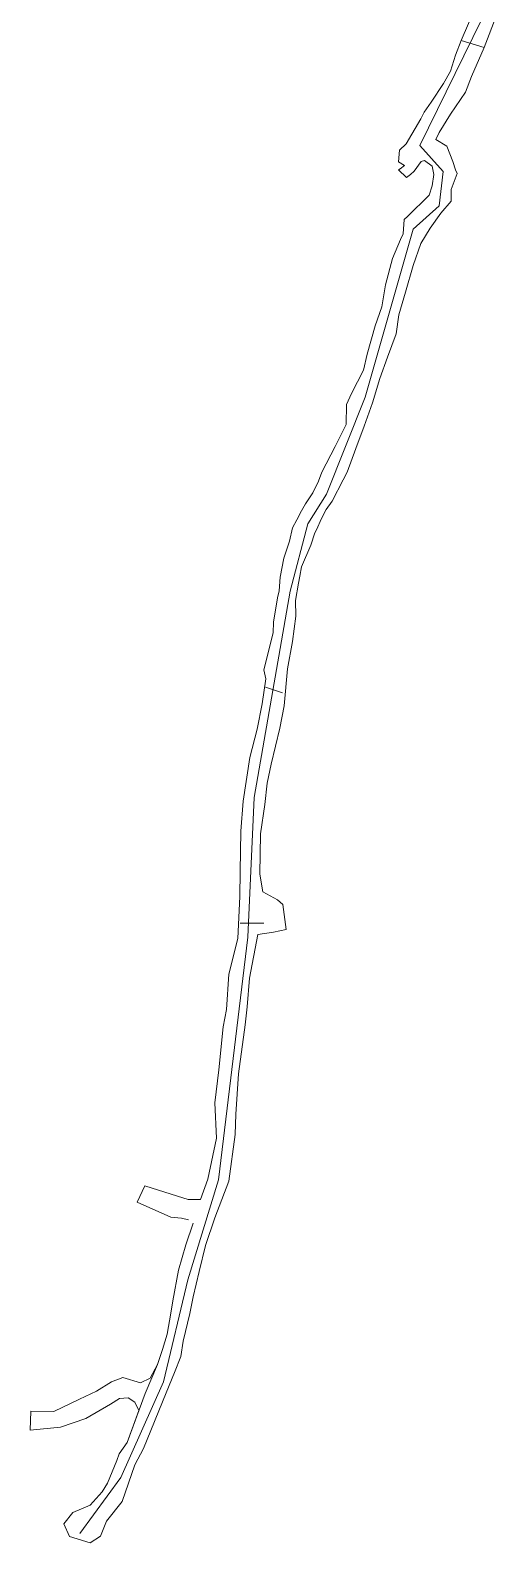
# Model space of a CAD drawing. Header units: millimetres. Extents: x 750402 to 750699, y 4169135 to 4169570.
# Drawn here: x 750402.1 to 750468.9, y 4169135.1 to 4169351.6 of the extents above; entities that cross this region are included whole.
import ezdxf

# ---------------------------------------------------------------- set-up
doc = ezdxf.new("R2010")
doc.units = ezdxf.units.MM
doc.layers.add('DESEN', color=4, linetype='Continuous', lineweight=30)
doc.layers.add('GEOFENCE', color=3, linetype='Continuous', lineweight=0)

msp = doc.modelspace()

# ---------------------------------------------------------------- linework, layer by layer
at = {"layer": 'DESEN', "lineweight": 0}
for p, q in [((750465.75, 4169354.7, 829.84), (750463.79, 4169350.17, 829.78)), ((750467.1, 4169349.14, 829.96), (750468.89, 4169353.88, 829.74)), ((750463.79, 4169350.17, 829.78), (750462.98, 4169348.07, 830.09)), ((750463.79, 4169350.17, 829.78), (750467.1, 4169349.14, 829.96)), ((750465.28, 4169345.03, 830.1), (750467.1, 4169349.14, 829.96)), ((750462.98, 4169348.07, 830.09), (750462.28, 4169345.79, 830.05)), ((750461.25, 4169344, 830.21), (750459.53, 4169341.33, 829.91)), ((750462.28, 4169345.79, 830.05), (750461.25, 4169344, 830.21)), ((750464.41, 4169342.75, 830.25), (750465.28, 4169345.03, 830.1)), ((750462.26, 4169339.63, 829.95), (750464.41, 4169342.75, 830.25)), ((750458.51, 4169339.89, 830.22), (750458.04, 4169338.97, 830.25)), ((750459.53, 4169341.33, 829.91), (750458.51, 4169339.89, 830.22)), ((750460.65, 4169336.98, 830.19), (750462.26, 4169339.63, 829.95)), ((750458.04, 4169338.97, 830.25), (750455.93, 4169335.36, 829.99)), ((750455.93, 4169335.36, 829.99), (750454.97, 4169334.45, 829.93)), ((750460.17, 4169336.01, 829.87), (750460.65, 4169336.98, 830.19)), ((750461.76, 4169335.03, 830.03), (750460.17, 4169336.01, 829.87)), ((750454.97, 4169334.45, 829.93), (750454.84, 4169332.79, 830.12)), ((750458.07, 4169332.83, 829.94), (750458.56, 4169333, 830.01)), ((750458.56, 4169333, 830.01), (750459.64, 4169332.17, 829.94)), ((750462.62, 4169332.83, 830.12), (750461.76, 4169335.03, 830.03)), ((750454.82, 4169331.64, 833.71), (750455.08, 4169331.8, 832.48)), ((750456, 4169330.55, 833.99), (750454.82, 4169331.64, 833.71)), ((750454.84, 4169332.79, 830.12), (750455.68, 4169332.28, 830.24)), ((750455.08, 4169331.8, 832.48), (750455.68, 4169332.28, 830.24)), ((750456.53, 4169330.97, 832.47), (750456, 4169330.55, 833.99)), ((750457.06, 4169331.45, 830.43), (750456.53, 4169330.97, 832.47)), ((750457.06, 4169331.45, 830.43), (750458.07, 4169332.83, 829.94)), ((750459.64, 4169332.17, 829.94), (750459.88, 4169330.97, 830.08)), ((750459.88, 4169330.97, 830.08), (750459.66, 4169329.38, 830.13)), ((750462.36, 4169328.85, 830.18), (750463.24, 4169331.14, 830.21)), ((750462.98, 4169331.64, 830.08), (750462.62, 4169332.83, 830.12)), ((750463.24, 4169331.14, 830.21), (750462.98, 4169331.64, 830.08)), ((750459.66, 4169329.38, 830.13), (750459.24, 4169328.03, 830.33)), ((750462.35, 4169327.16, 830.64), (750462.36, 4169328.85, 830.18)), ((750459.24, 4169328.03, 830.33), (750456.11, 4169324.98, 830.42)), ((750460.9, 4169325.42, 830.27), (750462.35, 4169327.16, 830.64)), ((750455.64, 4169324.52, 830.57), (750455.51, 4169322.5, 830.59)), ((750456.11, 4169324.98, 830.42), (750455.64, 4169324.52, 830.57)), ((750459.37, 4169323.28, 830.54), (750460.9, 4169325.42, 830.27)), ((750455.51, 4169322.5, 830.59), (750455.14, 4169321.67, 830.6)), ((750458.04, 4169321.12, 830.45), (750459.37, 4169323.28, 830.54)), ((750455.14, 4169321.67, 830.6), (750453.98, 4169318.93, 830.66)), ((750456.92, 4169317.94, 830.78), (750458.04, 4169321.12, 830.45)), ((750453.98, 4169318.93, 830.66), (750452.97, 4169315.17, 830.73)), ((750455.85, 4169314.15, 830.78), (750456.92, 4169317.94, 830.78)), ((750452.97, 4169315.17, 830.73), (750452.46, 4169312.03, 830.72)), ((750454.87, 4169310.87, 830.89), (750455.85, 4169314.15, 830.78)), ((750452.46, 4169312.03, 830.72), (750451.48, 4169309.29, 830.6)), ((750451.48, 4169309.29, 830.6), (750450.34, 4169305.26, 830.8)), ((750454.5, 4169308.17, 830.68), (750454.87, 4169310.87, 830.89)), ((750453.25, 4169304.83, 831.04), (750454.5, 4169308.17, 830.68)), ((750450.34, 4169305.26, 830.8), (750449.8, 4169302.98, 830.88)), ((750449.8, 4169302.98, 830.88), (750448.1, 4169299.61, 831.18)), ((750452.18, 4169301.79, 831.06), (750453.25, 4169304.83, 831.04)), ((750451.09, 4169298.27, 831.33), (750452.18, 4169301.79, 831.06)), ((750448.1, 4169299.61, 831.18), (750447.4, 4169298.07, 831.32)), ((750447.4, 4169298.07, 831.32), (750447.35, 4169295.2, 831.53)), ((750449.9, 4169294.95, 831.57), (750451.09, 4169298.27, 831.33)), ((750447.35, 4169295.2, 831.53), (750445.78, 4169292.02, 831.53)), ((750448.73, 4169291.77, 831.57), (750449.9, 4169294.95, 831.57)), ((750445.78, 4169292.02, 831.53), (750443.86, 4169288.38, 831.79)), ((750447.47, 4169288.35, 831.56), (750448.73, 4169291.77, 831.57)), ((750443.86, 4169288.38, 831.79), (750443.38, 4169287.06, 831.6)), ((750446.91, 4169287.27, 831.6), (750447.47, 4169288.35, 831.56)), ((750442.55, 4169285.39, 831.63), (750441.54, 4169283.83, 831.83)), ((750443.38, 4169287.06, 831.6), (750442.55, 4169285.39, 831.63)), ((750445.34, 4169284.23, 831.57), (750446.91, 4169287.27, 831.6)), ((750441.54, 4169283.83, 831.83), (750440.93, 4169282.85, 831.88)), ((750444.47, 4169283.01, 831.53), (750445.34, 4169284.23, 831.57)), ((750440.28, 4169281.52, 831.78), (750439.66, 4169280.41, 831.78)), ((750440.93, 4169282.85, 831.88), (750440.28, 4169281.52, 831.78)), ((750443.15, 4169280.21, 831.82), (750443.77, 4169281.64, 831.76)), ((750443.77, 4169281.64, 831.76), (750444.47, 4169283.01, 831.53)), ((750439.66, 4169280.41, 831.78), (750439.24, 4169278.49, 832)), ((750442.3, 4169277.93, 832.12), (750442.85, 4169279.67, 831.88)), ((750442.85, 4169279.67, 831.88), (750443.15, 4169280.21, 831.82)), ((750439.24, 4169278.49, 832), (750438.4, 4169276.05, 832.05)), ((750440.94, 4169274.79, 831.99), (750442.3, 4169277.93, 832.12)), ((750438.4, 4169276.05, 832.05), (750437.88, 4169273.31, 832.1)), ((750440.7, 4169273.49, 832.21), (750440.94, 4169274.79, 831.99)), ((750437.88, 4169273.31, 832.1), (750437.74, 4169271.37, 832.12)), ((750440.08, 4169269.98, 832.31), (750440.54, 4169272.46, 832.1)), ((750440.54, 4169272.46, 832.1), (750440.7, 4169273.49, 832.21)), ((750437.52, 4169270.39, 832.74), (750436.92, 4169266.88, 832.38)), ((750437.74, 4169271.37, 832.12), (750437.52, 4169270.39, 832.74)), ((750440.12, 4169267.74, 832.28), (750440.08, 4169269.98, 832.31)), ((750436.92, 4169266.88, 832.38), (750436.9, 4169265.34, 832.43)), ((750439.65, 4169264.11, 832.56), (750440.12, 4169267.74, 832.28)), ((750436.9, 4169265.34, 832.43), (750435.56, 4169260.04, 832.69)), ((750438.94, 4169260.2, 832.58), (750439.65, 4169264.11, 832.56)), ((750435.56, 4169260.04, 832.69), (750435.85, 4169258.76, 832.71)), ((750438.45, 4169254.9, 833.12), (750438.94, 4169260.2, 832.58)), ((750435.85, 4169258.76, 832.71), (750435.3, 4169255.2, 832.81)), ((750435.79, 4169257.6, 832.95), (750438.24, 4169256.77, 833.03)), ((750435.3, 4169255.2, 832.81), (750434.62, 4169251.59, 832.85)), ((750437.84, 4169251.72, 832.75), (750438.45, 4169254.9, 833.12)), ((750434.62, 4169251.59, 832.85), (750433.53, 4169247.52, 833.15)), ((750436.61, 4169246.57, 833.18), (750437.84, 4169251.72, 832.75)), ((750433.53, 4169247.52, 833.15), (750432.61, 4169241.27, 832.97)), ((750436.03, 4169243.82, 832.91), (750436.61, 4169246.57, 833.18)), ((750436.03, 4169243.82, 832.91), (750436.61, 4169246.57, 833.18)), ((750435.7, 4169240.79, 832.71), (750436.03, 4169243.82, 832.91)), ((750432.61, 4169241.27, 832.97), (750432.27, 4169236.95, 833.08)), ((750435.1, 4169236.6, 832.77), (750435.7, 4169240.79, 832.71)), ((750432.27, 4169236.95, 833.08), (750432.17, 4169231.2, 833.26)), ((750435, 4169230.8, 833.38), (750435.1, 4169236.6, 832.77)), ((750432.17, 4169231.2, 833.26), (750432.14, 4169227.62, 833.45)), ((750435.42, 4169228.29, 833.33), (750435, 4169230.8, 833.38)), ((750432.14, 4169227.62, 833.45), (750431.84, 4169221.59, 833.71)), ((750437.52, 4169227.12, 833.71), (750435.42, 4169228.29, 833.33)), ((750438.27, 4169226.46, 833.55), (750437.52, 4169227.12, 833.71)), ((750438.75, 4169222.88, 833.85), (750438.27, 4169226.46, 833.55)), ((750432.17, 4169223.79, 833.15), (750435.58, 4169223.79, 833.15)), ((750436.95, 4169222.52, 833.54), (750438.75, 4169222.88, 833.85)), ((750436.95, 4169222.52, 833.54), (750438.75, 4169222.88, 833.85)), ((750431.84, 4169221.59, 833.71), (750430.53, 4169216.47, 833.91)), ((750433.52, 4169215.92, 833.82), (750434.69, 4169222.17, 833.66)), ((750434.69, 4169222.17, 833.66), (750436.95, 4169222.52, 833.54)), ((750430.53, 4169216.47, 833.91), (750430.2, 4169211.44, 833.74)), ((750433.16, 4169211.83, 833.66), (750433.52, 4169215.92, 833.82)), ((750433.16, 4169211.83, 833.66), (750433.52, 4169215.92, 833.82)), ((750432.89, 4169209.26, 833.81), (750433.16, 4169211.83, 833.66)), ((750430.2, 4169211.44, 833.74), (750429.74, 4169208.96, 833.77)), ((750429.74, 4169208.96, 833.77), (750429.1, 4169202.8, 833.91)), ((750431.92, 4169202.24, 833.8), (750432.89, 4169209.26, 833.81)), ((750429.1, 4169202.8, 833.91), (750428.54, 4169198.07, 833.86)), ((750431.54, 4169196.46, 833.68), (750431.92, 4169202.24, 833.8)), ((750428.54, 4169198.07, 833.86), (750428.77, 4169193.03, 834.06)), ((750431.46, 4169193.56, 834.1), (750431.54, 4169196.46, 833.68)), ((750428.77, 4169193.03, 834.06), (750427.55, 4169187.16, 834.49)), ((750430.53, 4169186.87, 834.51), (750431.46, 4169193.56, 834.1)), ((750430.53, 4169186.87, 834.51), (750431.46, 4169193.56, 834.1)), ((750418.53, 4169186.17, 834.83), (750417.41, 4169183.83, 835.12)), ((750423.19, 4169184.69, 834.34), (750418.53, 4169186.17, 834.83)), ((750427.55, 4169187.16, 834.49), (750426.49, 4169184.21, 834.53)), ((750428.56, 4169181.62, 834.59), (750430.53, 4169186.87, 834.51)), ((750417.41, 4169183.83, 835.12), (750422.24, 4169181.7, 834.71)), ((750424.72, 4169184.25, 834.52), (750423.19, 4169184.69, 834.34)), ((750426.49, 4169184.21, 834.53), (750424.72, 4169184.25, 834.52)), ((750422.24, 4169181.7, 834.71), (750423.79, 4169181.54, 834.68)), ((750423.79, 4169181.54, 834.68), (750424.79, 4169181.33, 834.38)), ((750427.23, 4169177.65, 834.5), (750428.56, 4169181.62, 834.59)), ((750425.44, 4169180.83, 834.38), (750424.37, 4169177.74, 834.5)), ((750424.37, 4169177.74, 834.5), (750423.35, 4169174.09, 834.55)), ((750426.31, 4169173.92, 834.55), (750427.23, 4169177.65, 834.5)), ((750423.35, 4169174.09, 834.55), (750422.54, 4169169.72, 834.6)), ((750425.42, 4169170.31, 834.6), (750426.31, 4169173.92, 834.55)), ((750422.54, 4169169.72, 834.6), (750422.26, 4169167.95, 834.66)), ((750424.96, 4169167.92, 834.66), (750425.42, 4169170.31, 834.6)), ((750422.26, 4169167.95, 834.66), (750421.73, 4169164.97, 834.71)), ((750423.99, 4169163.95, 834.71), (750424.96, 4169167.92, 834.66)), ((750421.73, 4169164.97, 834.71), (750421.03, 4169162.75, 834.76)), ((750421.03, 4169162.75, 834.76), (750420.34, 4169160.61, 834.86)), ((750423.66, 4169161.76, 834.76), (750423.99, 4169163.95, 834.71)), ((750420.34, 4169160.61, 834.86), (750418.59, 4169156.47, 834.98)), ((750420.34, 4169160.61, 834.86), (750419.27, 4169158.63, 835.04)), ((750422.78, 4169159.45, 834.86), (750423.66, 4169161.76, 834.76)), ((750413.74, 4169158.11, 835.34), (750411.61, 4169156.78, 835.55)), ((750415.39, 4169158.77, 835.51), (750413.74, 4169158.11, 835.34)), ((750417.9, 4169157.96, 835.12), (750415.39, 4169158.77, 835.51)), ((750419.27, 4169158.63, 835.04), (750417.9, 4169157.96, 835.12)), ((750421.58, 4169156.55, 834.91), (750422.78, 4169159.45, 834.86)), ((750409.15, 4169155.66, 835.49), (750405.52, 4169153.9, 835.41)), ((750411.61, 4169156.78, 835.55), (750409.15, 4169155.66, 835.49)), ((750413.6, 4169154.91, 835.45), (750414.89, 4169155.72, 835.44)), ((750414.89, 4169155.72, 835.44), (750416.12, 4169155.84, 835.16)), ((750418.59, 4169156.47, 834.98), (750416, 4169149.45, 835.21)), ((750416.12, 4169155.84, 835.16), (750417.1, 4169155.21, 835.14)), ((750418.35, 4169148.57, 835.21), (750421.58, 4169156.55, 834.91)), ((750402.21, 4169153.95, 835.51), (750402.12, 4169151.23, 835.43)), ((750405.52, 4169153.9, 835.41), (750402.21, 4169153.95, 835.51)), ((750410.06, 4169152.89, 835.5), (750413.6, 4169154.91, 835.45)), ((750417.68, 4169154, 835.06), (750416, 4169149.45, 835.21)), ((750417.1, 4169155.21, 835.14), (750417.68, 4169154, 835.06)), ((750402.12, 4169151.23, 835.43), (750406.43, 4169151.64, 835.46)), ((750406.43, 4169151.64, 835.46), (750410.06, 4169152.89, 835.5)), ((750416, 4169149.45, 835.21), (750414.83, 4169147.8, 835.45)), ((750414.51, 4169146.88, 835.91), (750413.18, 4169143.62, 835.5)), ((750414.83, 4169147.8, 835.45), (750414.51, 4169146.88, 835.91)), ((750417.1, 4169146.24, 835.52), (750418.35, 4169148.57, 835.21)), ((750415.28, 4169140.98, 835.78), (750417.1, 4169146.24, 835.52)), ((750413.18, 4169143.62, 835.5), (750412.41, 4169142.39, 835.78)), ((750410.68, 4169140.48, 835.99), (750408.21, 4169139.4, 836.24)), ((750412.41, 4169142.39, 835.78), (750410.68, 4169140.48, 835.99)), ((750413.02, 4169138.19, 835.99), (750415.28, 4169140.98, 835.78)), ((750408.21, 4169139.4, 836.24), (750406.92, 4169137.8, 836.25)), ((750408.21, 4169139.4, 836.24), (750406.92, 4169137.8, 836.25)), ((750412.16, 4169136.03, 836.36), (750413.02, 4169138.19, 835.99)), ((750406.92, 4169137.8, 836.25), (750407.72, 4169135.98, 836.39)), ((750407.72, 4169135.98, 836.39), (750410.72, 4169135.09, 836.35)), ((750410.72, 4169135.09, 836.35), (750412.16, 4169136.03, 836.36))]:
    msp.add_line(p, q, dxfattribs=at)
at = {"layer": 'GEOFENCE'}
for p, q in [((750466.71, 4169353.1, 829.83), (750457.89, 4169335.15, 830.03)), ((750457.89, 4169335.15, 830.03), (750461.23, 4169331.43, 830.14)), ((750461.23, 4169331.43, 830.14), (750460.67, 4169326.48, 830.58)), ((750460.67, 4169326.48, 830.58), (750456.94, 4169323.15, 830.53)), ((750456.94, 4169323.15, 830.53), (750450.07, 4169299.12, 831.04)), ((750450.07, 4169299.12, 831.04), (750444.52, 4169285.2, 831.85)), ((750444.52, 4169285.2, 831.85), (750441.85, 4169280.98, 831.84)), ((750441.85, 4169280.98, 831.84), (750439.31, 4169271.32, 832.34)), ((750439.31, 4169271.32, 832.34), (750434.16, 4169241.78, 833.34)), ((750434.16, 4169241.78, 833.34), (750433.27, 4169221.8, 833.68)), ((750433.27, 4169221.8, 833.68), (750429.05, 4169187.07, 834.5)), ((750429.05, 4169187.07, 834.5), (750424.68, 4169172.72, 834.58)), ((750424.68, 4169172.72, 834.58), (750421.19, 4169158.13, 834.89)), ((750421.19, 4169158.13, 834.89), (750415.1, 4169144.44, 835.54)), ((750415.1, 4169144.44, 835.54), (750409.23, 4169136.4, 836.45))]:
    msp.add_line(p, q, dxfattribs=at)

doc.saveas('drawing.dxf')
